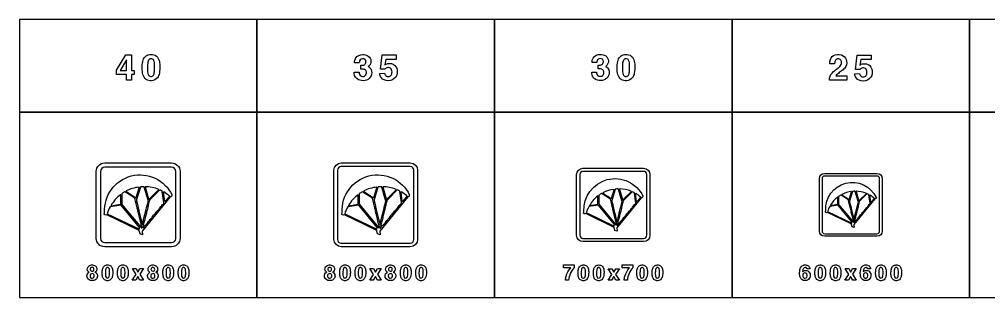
# Model space of a CAD drawing. Extents: x 0 to 18160, y 0 to 2655.
# Drawn here: x 0 to 9262, y 0 to 2655 of the extents above; entities that cross this region are included whole.
import ezdxf

# ---------------------------------------------------------------- set-up
doc = ezdxf.new("R2010")
doc.units = 0
doc.header["$MEASUREMENT"] = 0

msp = doc.modelspace()

# ---------------------------------------------------------------- linework, layer by layer
for points in [[(0, 1770), (2270, 1770), (2270, 2655), (0, 2655)], [(2270, 1770), (4540, 1770), (4540, 2655), (2270, 2655)], [(4540, 1770), (6810, 1770), (6810, 2655), (4540, 2655)], [(6810, 1770), (9080, 1770), (9080, 2655), (6810, 2655)], [(9080, 1770), (11350, 1770), (11350, 2655), (9080, 2655)], [(927.496, 2171.35), (1017.9, 2317.79), (1070.98, 2317.79), (1070.98, 2166.57), (1097.95, 2166.57), (1097.95, 2128.53), (1070.98, 2128.53), (1070.98, 2076.28), (1023.46, 2076.28), (1023.46, 2128.53), (927.496, 2128.53)], [(1023.46, 2269.13), (963.474, 2166.57), (1023.46, 2166.57)], [(0, 0), (2270, 0), (2270, 1770), (0, 1770)], [(2270, 0), (4540, 0), (4540, 1770), (2270, 1770)], [(4540, 0), (6810, 0), (6810, 1770), (4540, 1770)], [(6810, 0), (9080, 0), (9080, 1770), (6810, 1770)], [(9080, 0), (11350, 0), (11350, 1770), (9080, 1770)], [(1115.2, 221.769), (1080.08, 276.319), (1114.84, 276.319), (1133.11, 242.267), (1151.83, 276.319), (1185.98, 276.319), (1150.44, 222.29), (1186.95, 166.272), (1152.4, 166.272), (1132.54, 202.362), (1112.14, 166.272), (1077.99, 166.272)], [(3385.19, 221.769), (3350.07, 276.319), (3384.84, 276.319), (3403.11, 242.267), (3421.83, 276.319), (3455.97, 276.319), (3420.43, 222.29), (3456.95, 166.272), (3422.4, 166.272), (3402.54, 202.362), (3382.14, 166.272), (3347.99, 166.272)], [(5662.41, 221.386), (5627.29, 275.936), (5662.06, 275.936), (5680.33, 241.884), (5699.05, 275.936), (5733.19, 275.936), (5697.65, 221.908), (5734.17, 165.889), (5699.62, 165.889), (5679.76, 201.979), (5659.35, 165.889), (5625.21, 165.889)], [(7925.79, 221.523), (7890.67, 276.072), (7925.43, 276.072), (7943.7, 242.02), (7962.42, 276.072), (7996.57, 276.072), (7961.03, 222.044), (7997.54, 166.025), (7962.99, 166.025), (7943.13, 202.115), (7922.73, 166.025), (7888.58, 166.025)]]:
    msp.add_lwpolyline(points, close=True)
for points in [[(1173.29, 2191.65, -0.0563084), (1179.33, 2254.48, -0.130301), (1201.53, 2298.28, -0.174843), (1243.35, 2319.69, -0.147552), (1296.47, 2313.05, -0.192146), (1333.28, 2269.88, -0.0833996), (1342.52, 2212.85, -0.0545507), (1337.51, 2142.08, -0.116773), (1318.43, 2098, -0.221099), (1263.57, 2070.32, -0.162564), (1212.11, 2082.84, -0.174743), (1180.84, 2128.26, -0.0640867), (1173.37, 2186.95)], [(3199.84, 2150.87), (3246.2, 2150.87, 0.0411845), (3248.26, 2135.66, 0.335066), (3278.75, 2110.39, 0.276505), (3310.74, 2124.92, 0.158203), (3316.31, 2145.65, 0.0878221), (3313.34, 2161.57, 0.217575), (3294.82, 2178.43, 0.0882727), (3273.57, 2181.56), (3262.75, 2181.56), (3262.75, 2216.82, 0.0282129), (3282.34, 2217.42, 0.50028), (3309.32, 2262.91, 0.235001), (3290.79, 2277.96, 0.165496), (3265.12, 2275.67, 0.220849), (3250.9, 2259.12, 0.055705), (3248.02, 2240.92), (3203.2, 2240.92, -0.0488003), (3204.97, 2263.51, -0.30773), (3262.59, 2318.01, -0.146685), (3322.07, 2312.08, -0.469869), (3348.61, 2219.31, -0.0891152), (3336.57, 2207.54), (3332.3, 2204.54, -0.0245333), (3343.48, 2198.14, -0.202429), (3365.75, 2161.45, -0.422325), (3303.08, 2072, -0.154301), (3238.98, 2079.19, -0.287878), (3199.96, 2139.89, -0.0143877)], [(3442.43, 2139.57), (3489.39, 2141.35, 0.0452719), (3495.79, 2125.12, 0.0567733), (3500.53, 2118.25, 0.070207), (3504.95, 2114.77, 0.264984), (3540.97, 2112.87, 0.20748), (3558.38, 2135.98, 0.147389), (3557.24, 2174.01, 0.308532), (3527.86, 2195.42, 0.215743), (3498.08, 2185.19, 0.028781), (3492.71, 2178.95), (3450.09, 2180.96), (3467.91, 2315.64), (3601.95, 2315.64), (3601.95, 2273.77), (3501.51, 2273.77), (3492.55, 2221.76, -0.0211252), (3505.46, 2229.3, -0.121371), (3538.8, 2235.15, -0.244671), (3598.59, 2203.2, -0.173069), (3610.16, 2144.07, -0.256779), (3564.98, 2078.08, -0.199585), (3485.44, 2077.01, -0.245625), (3445.16, 2125.91, -0.0170062)], [(5469.08, 2152.29), (5515.45, 2152.29, 0.0411845), (5517.5, 2137.08, 0.335066), (5547.99, 2111.8, 0.276505), (5579.98, 2126.34, 0.158203), (5585.55, 2147.07, 0.0878221), (5582.59, 2162.99, 0.217575), (5564.07, 2179.85, 0.0882727), (5542.82, 2182.97), (5532, 2182.97), (5532, 2218.24, 0.0282129), (5551.59, 2218.83, 0.50028), (5578.56, 2264.33, 0.235001), (5560.04, 2279.38, 0.165496), (5534.37, 2277.09, 0.220849), (5520.15, 2260.54, 0.055705), (5517.27, 2242.33), (5472.44, 2242.33, -0.0488003), (5474.22, 2264.92, -0.30773), (5531.84, 2319.43, -0.146685), (5591.32, 2313.5, -0.469869), (5617.86, 2220.73, -0.0891152), (5605.81, 2208.96), (5601.55, 2205.96, -0.0245333), (5612.72, 2199.56, -0.202429), (5635, 2162.87, -0.422325), (5572.32, 2073.41, -0.154301), (5508.22, 2080.6, -0.287878), (5469.2, 2141.31, -0.0143877)], [(5711.68, 2191.65, -0.0563084), (5717.72, 2254.48, -0.130301), (5739.91, 2298.28, -0.174843), (5781.74, 2319.69, -0.147552), (5834.86, 2313.05, -0.192146), (5871.67, 2269.88, -0.0833996), (5880.91, 2212.85, -0.0545507), (5875.89, 2142.08, -0.116773), (5856.82, 2098, -0.221099), (5801.96, 2070.32, -0.162564), (5750.5, 2082.84, -0.174743), (5719.22, 2128.26, -0.0640867), (5711.76, 2186.95)], [(7741.06, 2074.79, -0.0640343), (7742.32, 2095.72, -0.161687), (7778.14, 2156.27, -0.0283718), (7819.97, 2188.65, 0.0545111), (7840.86, 2206.58, 0.192461), (7855.83, 2246.12, 0.234238), (7842.24, 2272.5, 0.196223), (7816.93, 2277.28, 0.252425), (7795.01, 2260.1, 0.0856617), (7790.86, 2243.08, 0.0202329), (7790.15, 2231.39), (7743.51, 2231.39, -0.0983795), (7749.55, 2272.7, -0.245047), (7795.72, 2315.83, -0.207102), (7872.69, 2307.49, -0.233443), (7905.15, 2255.16, -0.20961), (7886.99, 2190.98, -0.0785124), (7853.06, 2159.51, 0.0107372), (7817.24, 2133.72, 0.0665092), (7801.37, 2117.68), (7905.86, 2117.68), (7905.86, 2074.79)], [(1224.67, 2161.12, 0.0124589), (1225.19, 2154.8, 0.0668192), (1230.8, 2129.4, 0.615362), (1281.7, 2123.79, 0.0726881), (1287.15, 2136.83, 0.0588562), (1291.85, 2174.11, 0.0389037), (1290.23, 2241.09, 0.084671), (1283.64, 2264.43, 0.156013), (1272.18, 2276.6, 0.143208), (1256.47, 2279.56, 0.172584), (1240.71, 2273.36, 0.132565), (1230.76, 2257.8, 0.0498315), (1226.21, 2236.08, 0.0368731)], [(5763.06, 2161.12, 0.0124589), (5763.57, 2154.8, 0.0668192), (5769.18, 2129.4, 0.615362), (5820.09, 2123.79, 0.0726881), (5825.54, 2136.83, 0.0588562), (5830.24, 2174.11, 0.0389037), (5828.62, 2241.09, 0.084671), (5822.02, 2264.43, 0.156013), (5810.57, 2276.6, 0.143208), (5794.85, 2279.56, 0.172584), (5779.09, 2273.36, 0.132565), (5769.14, 2257.8, 0.0498315), (5764.6, 2236.08, 0.0368731)], [(7981.21, 2136.73), (8028.17, 2138.5, 0.0452719), (8034.56, 2122.27, 0.0567733), (8039.3, 2115.4, 0.070207), (8043.73, 2111.92, 0.264984), (8079.74, 2110.03, 0.20748), (8097.16, 2133.13, 0.147389), (8096.02, 2171.17, 0.308532), (8066.63, 2192.57, 0.215743), (8036.85, 2182.34, 0.028781), (8031.48, 2176.1), (7988.87, 2178.12), (8006.68, 2312.79), (8140.72, 2312.79), (8140.72, 2270.93), (8040.29, 2270.93), (8031.33, 2218.92, -0.0211252), (8044.24, 2226.46, -0.121371), (8077.57, 2232.3, -0.244671), (8137.37, 2200.35, -0.173069), (8148.94, 2141.23, -0.256779), (8103.76, 2075.23, -0.199585), (8024.22, 2074.17, -0.245625), (7983.93, 2123.06, -0.0170062)], [(814.998, 484.997, -0.414213), (734.998, 564.997), (734.998, 1205, -0.414213), (814.998, 1285), (1455, 1285, -0.414213), (1535, 1205), (1535, 564.997, -0.414213), (1455, 484.997)], [(814.998, 524.997), (1455, 524.997, 0.414213), (1495, 564.997), (1495, 1205, 0.414213), (1455, 1245), (814.998, 1245, 0.414213), (774.998, 1205), (774.998, 564.997, 0.414213)], [(3075, 484.998, -0.414213), (3005, 554.998), (3005, 1215, -0.414213), (3075, 1285), (3735, 1285, -0.414213), (3805, 1215), (3805, 554.998, -0.414213), (3735, 484.998)], [(3075, 519.997), (3735, 519.997, 0.414213), (3770, 554.997), (3770, 1215, 0.414213), (3735, 1250), (3075, 1250, 0.414213), (3040, 1215), (3040, 554.997, 0.414213)], [(5385, 534.997, -0.414213), (5325, 594.997), (5325, 1175, -0.414213), (5385, 1235), (5965, 1235, -0.414213), (6025, 1175), (6025, 594.997, -0.414213), (5965, 534.997)], [(5385, 564.997), (5965, 564.997, 0.414213), (5995, 594.997), (5995, 1175, 0.414213), (5965, 1205), (5385, 1205, 0.414213), (5355, 1175), (5355, 594.997, 0.414213)], [(1459.38, 978.073, -0.128562), (1451.03, 964.762, -0.145943), (1447.88, 963.11, 0.01627), (1446.5, 962.703, -0.0336011), (1443.91, 962.313, 0.0880838), (1442.37, 961.881, 0.073466), (1441.5, 961.132), (1441.09, 960.646), (1172.73, 634.259), (1177.6, 598.673), (1152.58, 606.956), (1144.39, 636.482, 0.20539), (1138.86, 643.361), (835.797, 789.668, -0.367536), (815.949, 788.741, -0.0221931), (813.307, 790.741, -0.128604), (812.179, 792.388, -0.0569483), (810.669, 798.309, -0.191835), (811.53, 801.912, 0.168325), (814.834, 810.364), (814.694, 812.868), (814.664, 813.379, -0.822208)], [(3729.38, 978.073, -0.128562), (3721.03, 964.762, -0.145943), (3717.88, 963.11, 0.01627), (3716.5, 962.703, -0.0336011), (3713.91, 962.313, 0.0880838), (3712.37, 961.881, 0.073466), (3711.5, 961.132), (3711.09, 960.646), (3442.73, 634.259), (3447.6, 598.673), (3422.58, 606.956), (3414.39, 636.482, 0.20539), (3408.86, 643.361), (3105.8, 789.668, -0.367536), (3085.95, 788.741, -0.0221931), (3083.31, 790.741, -0.128604), (3082.18, 792.388, -0.0569483), (3080.67, 798.309, -0.191835), (3081.53, 801.912, 0.168325), (3084.83, 810.364), (3084.69, 812.868), (3084.66, 813.379, -0.822208)], [(5958.83, 966.483, -0.128562), (5951.53, 954.836, -0.145943), (5948.77, 953.391, 0.01627), (5947.56, 953.034, -0.0336011), (5945.3, 952.693, 0.0880838), (5943.95, 952.314, 0.073466), (5943.19, 951.659), (5942.83, 951.235), (5708.01, 665.645), (5712.27, 634.508), (5690.38, 641.755), (5683.22, 667.591, 0.20539), (5678.38, 673.61), (5413.2, 801.628, -0.367536), (5395.83, 800.817, -0.0221931), (5393.52, 802.567, -0.128604), (5392.53, 804.009, -0.0569483), (5391.21, 809.189, -0.191835), (5391.96, 812.342, 0.168325), (5394.85, 819.738), (5394.72, 822.152, -0.822208)], [(7695, 584.997, -0.414213), (7645, 634.997), (7645, 1135, -0.414213), (7695, 1185), (8195, 1185, -0.414213), (8245, 1135), (8245, 634.997, -0.414213), (8195, 584.997)], [(7695, 609.997), (8195, 609.997, 0.414213), (8220, 634.997), (8220, 1135, 0.414213), (8195, 1160), (7695, 1160, 0.414213), (7670, 1135), (7670, 634.997, 0.414213)], [(1115.78, 954.493), (1144.16, 1049.11), (1145.57, 1053.5, 0.100231), (1021.24, 1017.38, 0.344319), (1020.31, 1015.24, 0.120248), (1021.72, 1012.64, 0.019715), (1022.17, 1012.1), (1113.45, 952.845), (1114.96, 951.889)], [(1189.34, 1058.41, 0.0219678), (1157.83, 1056.95, 0.0923717), (1157.16, 1056.07), (1156.27, 1053.54), (1119.33, 932.844, 0.131935), (1119.93, 923.058), (1128.62, 888.898, -0.0317812), (1133.89, 862.307, 0.0109069), (1142.87, 826.675), (1158.34, 764.679, 0.00773469), (1169.9, 718.808), (1174.08, 700.338, 0.0516317), (1174.96, 699.133, 0.120979), (1175.69, 698.584, 0.255034), (1176.51, 698.68, 0.0779395), (1177.07, 699.227, 0.0192111), (1178.47, 701.576), (1187.13, 744.106), (1199.51, 792.721), (1211.81, 840.961, -0.00469593), (1229.44, 910.362, 0.126132), (1230.14, 929.411), (1229.87, 930.497), (1192.05, 1054.33, 0.0395848), (1190.94, 1056.76, 0.120958)], [(1178.53, 662.582, 0.919228), (1181.03, 661.869, -0.0409143), (1184.72, 667.684), (1200.53, 686.478, 0.035679), (1219.08, 707.643, 0.0400636), (1233.9, 726.993, -0.0297457), (1250.2, 745.452, -0.0121214), (1269.79, 768.269, 0.00637927), (1283.03, 785.827, 0.0109498), (1315.76, 824.519, 0.015841), (1334.24, 846.271, -0.0470905), (1345.5, 860.124, -0.0291722), (1376.61, 896.384, 0.189403), (1380.41, 904.775, 0.0151348), (1380.28, 908.085), (1365.88, 1013.46, 0.011483), (1365.18, 1015.44, 0.12856), (1363.15, 1018.1, 0.00630626), (1342.25, 1026.92, 0.190535), (1338.17, 1025.04), (1337.76, 1024.56), (1246.02, 933.764, 0.122035), (1242.41, 927.702, 0.0173566), (1237.58, 908.967, 0.0352716), (1229.98, 872.894, -0.00638199), (1215.8, 817.334, -0.00809104), (1204.39, 772.574, -0.00868302), (1192.38, 724.652, 0.0165909), (1181.3, 676.346, -0.010664)], [(1330.96, 1033.01, 0.0881961), (1201.69, 1058.29, 0.101086), (1201.59, 1057.69, 0.0787783), (1202.04, 1055.74), (1234.36, 942.87, 0.0530675), (1234.9, 941.761, 0.161305), (1236.24, 940.741, 0.23767), (1241.34, 941.392, 0.0410649), (1244.06, 943.646), (1329.05, 1027.17, 0.10684), (1331.3, 1030.72, 0.175744), (1331.37, 1032.35, 0.0826324)], [(3385.78, 954.493), (3414.16, 1049.11), (3415.57, 1053.5, 0.100231), (3291.24, 1017.38, 0.344319), (3290.31, 1015.24, 0.120248), (3291.72, 1012.64, 0.019715), (3292.17, 1012.1), (3383.45, 952.845), (3384.96, 951.889)], [(3459.34, 1058.41, 0.0219678), (3427.83, 1056.95, 0.0923717), (3427.16, 1056.07), (3426.27, 1053.54), (3389.33, 932.844, 0.131935), (3389.93, 923.058), (3398.62, 888.898, -0.0317812), (3403.89, 862.307, 0.0109069), (3412.87, 826.675), (3428.34, 764.679, 0.00773469), (3439.9, 718.808), (3444.08, 700.338, 0.0516317), (3444.96, 699.133, 0.120979), (3445.69, 698.584, 0.255034), (3446.51, 698.68, 0.0779395), (3447.07, 699.227, 0.0192111), (3448.47, 701.576), (3457.13, 744.106), (3469.51, 792.721), (3481.81, 840.961, -0.00469593), (3499.44, 910.362, 0.126132), (3500.14, 929.411), (3499.87, 930.497), (3462.05, 1054.33, 0.0395848), (3460.94, 1056.76, 0.120958)], [(3448.53, 662.582, 0.919228), (3451.03, 661.869, -0.0409143), (3454.72, 667.684), (3470.53, 686.478, 0.035679), (3489.08, 707.643, 0.0400636), (3503.9, 726.993, -0.0297457), (3520.2, 745.452, -0.0121214), (3539.79, 768.269, 0.00637927), (3553.03, 785.827, 0.0109498), (3585.76, 824.519, 0.015841), (3604.24, 846.271, -0.0470905), (3615.5, 860.124, -0.0291722), (3646.61, 896.384, 0.189403), (3650.41, 904.775, 0.0151348), (3650.28, 908.085), (3635.88, 1013.46, 0.011483), (3635.18, 1015.44, 0.12856), (3633.15, 1018.1, 0.00630626), (3612.25, 1026.92, 0.190535), (3608.16, 1025.04), (3607.76, 1024.56), (3516.01, 933.764, 0.122035), (3512.41, 927.702, 0.0173566), (3507.58, 908.967, 0.0352716), (3499.98, 872.894, -0.00638199), (3485.8, 817.334, -0.00809104), (3474.39, 772.574, -0.00868302), (3462.38, 724.652, 0.0165909), (3451.3, 676.346, -0.010664)], [(3600.96, 1033.01, 0.0881961), (3471.69, 1058.29, 0.101086), (3471.59, 1057.69, 0.0787783), (3472.04, 1055.74), (3504.36, 942.87, 0.0530675), (3504.9, 941.761, 0.161305), (3506.24, 940.741, 0.23767), (3511.34, 941.392, 0.0410649), (3514.06, 943.646), (3599.05, 1027.17, 0.10684), (3601.3, 1030.72, 0.175744), (3601.37, 1032.35, 0.0826324)], [(5658.18, 945.85), (5683.02, 1028.64), (5684.25, 1032.49, 0.100231), (5575.46, 1000.88, 0.344319), (5574.64, 999.002, 0.120248), (5575.88, 996.725, 0.019715), (5576.27, 996.254), (5656.14, 944.408), (5657.47, 943.572)], [(5722.55, 1036.77, 0.0219678), (5694.98, 1035.5, 0.0923717), (5694.39, 1034.73), (5693.61, 1032.51), (5661.28, 926.908, 0.131935), (5661.81, 918.345), (5669.42, 888.455, -0.0317812), (5674.03, 865.187, 0.0109069), (5681.89, 834.01), (5695.43, 779.763, 0.00773469), (5705.54, 739.626), (5709.19, 723.465, 0.0516317), (5709.96, 722.411, 0.120979), (5710.6, 721.93, 0.255034), (5711.32, 722.014, 0.0779395), (5711.81, 722.492, 0.0192111), (5713.04, 724.548), (5720.62, 761.762), (5731.44, 804.3), (5742.21, 846.51, -0.00469593), (5757.64, 907.236, 0.126132), (5758.25, 923.904), (5758.01, 924.854), (5724.92, 1033.2, 0.0395848), (5723.95, 1035.33, 0.120958)], [(5846.47, 1014.55, 0.0881961), (5733.35, 1036.67, 0.101086), (5733.26, 1036.15, 0.0787783), (5733.66, 1034.44), (5761.94, 935.68, 0.0530675), (5762.41, 934.71, 0.161305), (5763.58, 933.817, 0.23767), (5768.05, 934.387, 0.0410649), (5770.43, 936.359), (5844.79, 1009.45, 0.10684), (5846.76, 1012.55, 0.175744), (5846.82, 1013.98, 0.0826324)], [(8188.28, 954.842, -0.128562), (8182.02, 944.859, -0.145943), (8179.66, 943.62, 0.01627), (8178.62, 943.315, -0.0336011), (8176.68, 943.022, 0.0880838), (8175.53, 942.698, 0.073466), (8174.72, 941.954), (7973.3, 696.982), (7976.95, 670.292), (7958.18, 676.504), (7952.05, 698.649, 0.20539), (7947.89, 703.808), (7720.6, 813.538, -0.367536), (7705.71, 812.843, -0.0221931), (7703.73, 814.343, -0.128604), (7702.88, 815.579, -0.0569483), (7701.75, 820.019, -0.191835), (7702.4, 822.721, 0.168325), (7704.87, 829.06), (7704.76, 831.13, -0.822208)], [(967.979, 892.253), (967.983, 895.643), (968.025, 977.895), (968.025, 978.936, 0.0623783), (967.814, 981.332, 0.0956441), (967.555, 981.909, 0.275942), (966.995, 982.159, 0.102992), (875.954, 879.351, 0.118876), (875.574, 877.774, 0.32577), (876.245, 876.934, 0.0752726), (877.033, 876.844), (964.785, 891.807)], [(1165.6, 666.208, 0.527308), (1170.15, 670.349, 0.11827), (1168.56, 683.159, -0.0375451), (1162.7, 705.499), (1145.25, 775.545, 0.00975468), (1137.14, 807.715, -0.0346911), (1130.19, 841.915, -0.00456903), (1123.58, 868.524), (1110.72, 920.322, 0.00526952), (1103.77, 947.889), (1012.61, 1006.74), (1009.83, 1008.5, 0.179489), (1007.33, 1008.94, 0.0463759), (978.247, 990.068), (978.085, 989.651, 0.0124854), (977.801, 961.098), (977.81, 903.178, 0.0687168), (978.06, 892.507, 0.0520173), (979.858, 888.097), (1162.93, 668.469, -0.00750813)], [(1378.17, 1008.9, -0.0919184), (1378.87, 1010.25, -0.0721386), (1379.54, 1010.83, -0.123062), (1380.19, 1011, -0.0495568), (1430.57, 972.023, -0.061712), (1431.5, 967.551, -0.157806), (1430.03, 963), (1390.5, 917.038, -0.104555), (1389.78, 916.944, -0.287508), (1389.03, 917.576, -0.0227066), (1388.38, 919.824)], [(3237.98, 892.253), (3237.98, 895.643), (3238.03, 977.895), (3238.03, 978.936, 0.0623783), (3237.81, 981.332, 0.0956441), (3237.55, 981.909, 0.275942), (3237, 982.159, 0.102992), (3145.95, 879.351, 0.118876), (3145.57, 877.774, 0.32577), (3146.24, 876.934, 0.0752726), (3147.03, 876.844), (3234.79, 891.807)], [(3435.6, 666.208, 0.527308), (3440.15, 670.349, 0.11827), (3438.56, 683.159, -0.0375451), (3432.7, 705.499), (3415.25, 775.545, 0.00975468), (3407.14, 807.715, -0.0346911), (3400.19, 841.915, -0.00456903), (3393.58, 868.524), (3380.72, 920.322, 0.00526952), (3373.77, 947.889), (3282.61, 1006.74), (3279.83, 1008.5, 0.179489), (3277.33, 1008.94, 0.0463759), (3248.25, 990.068), (3248.09, 989.651, 0.0124854), (3247.8, 961.098), (3247.81, 903.178, 0.0687168), (3248.06, 892.507, 0.0520173), (3249.86, 888.097), (3432.93, 668.469, -0.00750813)], [(3648.17, 1008.9, -0.0919184), (3648.87, 1010.25, -0.0721386), (3649.54, 1010.83, -0.123062), (3650.19, 1011, -0.0495568), (3700.57, 972.023, -0.061712), (3701.5, 967.551, -0.157806), (3700.03, 963), (3660.5, 917.038, -0.104555), (3659.78, 916.944, -0.287508), (3659.03, 917.576, -0.0227066), (3658.38, 919.824)], [(5528.86, 891.39), (5528.86, 894.357), (5528.9, 966.327), (5528.9, 967.238, 0.0623783), (5528.71, 969.335, 0.0956441), (5528.48, 969.839, 0.275942), (5528, 970.058, 0.102992), (5448.33, 880.101, 0.118876), (5448, 878.721, 0.32577), (5448.59, 877.986, 0.0752726), (5449.28, 877.907), (5526.06, 891.001)], [(5701.77, 693.601, 0.527308), (5705.76, 697.225, 0.11827), (5704.36, 708.434, -0.0375451), (5699.23, 727.981), (5683.97, 789.271, 0.00975468), (5676.87, 817.42, -0.0346911), (5670.79, 847.345, -0.00456903), (5665, 870.627), (5653.76, 915.951, 0.00526952), (5647.68, 940.072), (5567.91, 991.565), (5565.47, 993.107, 0.179489), (5563.29, 993.491, 0.0463759), (5537.84, 976.978), (5537.7, 976.614, 0.0124854), (5537.45, 951.63), (5537.46, 900.95, 0.0687168), (5537.68, 891.613, 0.0520173), (5539.25, 887.753), (5699.44, 695.58, -0.00750813)], [(5713.09, 690.428, 0.919228), (5715.27, 689.805, -0.0409143), (5718.51, 694.892), (5732.33, 711.337, 0.035679), (5748.57, 729.857, 0.0400636), (5761.54, 746.788, -0.0297457), (5775.8, 762.94, -0.0121214), (5792.94, 782.905, 0.00637927), (5804.53, 798.268, 0.0109498), (5833.17, 832.123, 0.015841), (5849.33, 851.156, -0.0470905), (5859.19, 863.278, -0.0291722), (5886.41, 895.005, 0.189403), (5889.73, 902.347, 0.0151348), (5889.62, 905.243), (5877.02, 997.451, 0.011483), (5876.41, 999.176, 0.12856), (5874.63, 1001.51, 0.00630626), (5856.34, 1009.22, 0.190535), (5852.77, 1007.58), (5852.41, 1007.16), (5772.14, 927.713, 0.122035), (5768.98, 922.408, 0.0173566), (5764.76, 906.015, 0.0352716), (5758.1, 874.452, -0.00638199), (5745.7, 825.836, -0.00809104), (5735.72, 786.671, -0.00868302), (5725.21, 744.739, 0.0165909), (5715.51, 702.472, -0.010664)], [(5887.77, 993.456, -0.0919184), (5888.39, 994.638, -0.0721386), (5889.2, 995.226, -0.0975326), (5889.66, 995.274, -0.0495568), (5933.62, 961.189, -0.061712), (5934.44, 957.276, -0.157806), (5933.15, 953.294), (5898.56, 913.077, -0.104555), (5897.94, 912.995, -0.287508), (5897.27, 913.548, -0.0227066), (5896.71, 915.515)], [(7819.73, 890.477), (7819.74, 893.02), (7819.77, 954.709), (7819.77, 955.489, 0.0623783), (7819.51, 957.503, 0.275942), (7819, 957.907, 0.102992), (7750.71, 880.801, 0.118876), (7750.43, 879.618, 0.32577), (7751.17, 878.951, 0.00817971), (7751.63, 878.926), (7817.34, 890.143)], [(7967.95, 720.943, 0.527308), (7971.36, 724.049, 0.11827), (7970.17, 733.657, -0.0375451), (7965.77, 750.412), (7952.68, 802.946, 0.00975468), (7946.6, 827.074, -0.0346911), (7941.39, 852.724, -0.00456903), (7936.43, 872.68), (7926.79, 911.529, 0.00526952), (7921.58, 932.204), (7853.21, 976.341), (7851.12, 977.663, 0.179489), (7849.25, 977.992, 0.0463759), (7827.37, 963.682, 0.0124854), (7827.1, 942.111), (7827.11, 898.671, 0.0687168), (7827.29, 890.668, 0.0520173), (7828.64, 887.36), (7965.95, 722.64, -0.00750813)], [(7930.58, 937.157), (7951.87, 1008.12), (7952.93, 1011.42, 0.100231), (7859.68, 984.323, 0.344319), (7858.98, 982.716, 0.120248), (7860.04, 980.764, 0.019715), (7860.37, 980.36), (7928.84, 935.921), (7929.97, 935.204)], [(7985.76, 1015.09, 0.0219678), (7962.12, 1014, 0.0923717), (7961.62, 1013.34), (7960.95, 1011.44), (7933.24, 920.92, 0.131935), (7933.7, 913.581), (7940.21, 887.961, -0.0317812), (7944.17, 868.017, 0.0109069), (7950.9, 841.294), (7962.51, 794.797, 0.00773469), (7971.17, 760.393), (7974.31, 746.541, 0.0516317), (7974.97, 745.638, 0.120979), (7975.52, 745.226, 0.255034), (7976.13, 745.297, 0.0779395), (7976.55, 745.707, 0.0192111), (7977.6, 747.47), (7984.1, 779.367), (7993.38, 815.828), (8002.61, 852.008, -0.00469593), (8015.83, 904.059, 0.126132), (8016.36, 918.346), (8016.15, 919.16), (7987.79, 1012.03, 0.0395848), (7986.96, 1013.86, 0.120958)], [(7977.65, 718.224, 0.919228), (7979.52, 717.689, -0.0409143), (7982.29, 722.05), (7994.14, 736.146, 0.035679), (8008.06, 752.02, 0.0400636), (8019.18, 766.532, -0.0297457), (8031.4, 780.377, -0.0121214), (8046.09, 797.489, 0.00637927), (8056.02, 810.658, 0.0109498), (8080.57, 839.676, 0.015841), (8094.43, 855.991, -0.0470905), (8102.87, 866.381, -0.0291722), (8126.2, 893.575, 0.189403), (8129.06, 899.868, 0.0151348), (8128.96, 902.351), (8118.16, 981.386, 0.011483), (8117.64, 982.865, 0.12856), (8116.11, 984.864, 0.00630626), (8100.44, 991.475, 0.190535), (8097.22, 989.886), (8028.26, 921.611, 0.122035), (8025.56, 917.064, 0.0173566), (8021.93, 903.013, 0.0352716), (8016.23, 875.958, -0.00638199), (8005.6, 834.288, -0.00809104), (7997.04, 800.718, -0.00868302), (7988.04, 764.776, 0.0165909), (7979.72, 728.547, -0.010664)], [(8091.97, 996.046, 0.0881961), (7994.98, 1014.78, 0.0787783), (7995.28, 1013.09), (8019.52, 928.44, 0.0530675), (8019.92, 927.608, 0.161305), (8020.93, 926.843, 0.23767), (8024.76, 927.331, 0.0410649), (8026.8, 929.022), (8090.54, 991.668, 0.10684), (8092.23, 994.33, 0.175744), (8092.28, 995.552, 0.0826324)], [(8127.37, 977.962, -0.0919184), (8127.9, 978.975, -0.0721386), (8128.6, 979.479, -0.0975326), (8129, 979.52, -0.0495568), (8166.67, 950.305, -0.061712), (8167.38, 946.951, -0.157806), (8166.27, 943.538), (8136.62, 909.066, -0.104555), (8136.09, 908.996, -0.287508), (8135.52, 909.47, -0.0227066), (8135.03, 911.155)], [(1148.69, 669.41), (972.801, 882.799), (868.746, 865.71), (867.737, 865.655), (867.415, 865.021, 0.0525163), (838.745, 800.247), (1146.23, 651.575), (1148.88, 668.767, 0.049196)], [(3418.69, 669.41), (3242.8, 882.799), (3138.75, 865.71), (3137.74, 865.655), (3137.41, 865.021, 0.0525163), (3108.75, 800.247), (3416.23, 651.575), (3418.88, 668.767, 0.049196)], [(5686.98, 696.403), (5533.08, 883.118), (5442.03, 868.165), (5441.14, 868.117), (5440.86, 867.562, 0.0525163), (5415.78, 810.885), (5684.82, 680.797), (5687.14, 695.84, 0.049196)], [(7955.27, 723.345), (7823.35, 883.387), (7745.31, 870.57), (7744.55, 870.529), (7744.31, 870.053, 0.0525163), (7722.81, 821.473), (7953.42, 709.969), (7955.41, 722.863, 0.049196)], [(667.968, 242.323, -0.0382282), (664.485, 243.627, -0.270406), (649.106, 267.703, -0.377372), (679.437, 309.622, -0.15371), (717.921, 307.513, -0.416366), (738.324, 258.058, -0.173733), (723.774, 243.674), (722.328, 242.987, -0.0479914), (731.997, 238.034, -0.173856), (743.608, 221.873, -0.440125), (712.542, 164.243, -0.184), (667.115, 168.106, -0.410286), (649.627, 226.897, -0.151435), (664.035, 240.357)], [(677.305, 267.821, 0.0587981), (678.182, 263.887, 0.18403), (685.267, 254.717, 0.217144), (702.684, 253.485, 0.192437), (710.883, 260.57, 0.157808), (712.542, 273.982, 0.166677), (707.968, 282.821, 0.173614), (695.954, 287.323, 0.2359), (681.001, 280.902, 0.184791)], [(791.138, 234.257, -0.0563084), (794.763, 271.959, -0.130301), (808.081, 298.238, -0.174843), (833.176, 311.082, -0.147552), (865.048, 307.101, -0.192146), (887.133, 281.2, -0.0833996), (892.678, 246.982, -0.0545507), (889.668, 204.518, -0.116773), (878.223, 178.073, -0.221099), (845.308, 161.461, -0.162564), (814.432, 168.973, -0.174743), (795.664, 196.224, -0.0640867), (791.185, 231.437)], [(821.967, 215.94, 0.0124589), (822.275, 212.148, 0.0668192), (825.64, 196.911, 0.615362), (856.185, 193.547, 0.0726881), (859.455, 201.366, 0.0588562), (862.275, 223.736, 0.0389037), (861.304, 263.926, 0.084671), (857.346, 277.93, 0.156013), (850.474, 285.229, 0.143208), (841.043, 287.006, 0.172584), (831.588, 283.286, 0.132565), (825.616, 273.949, 0.0498315), (822.891, 260.916, 0.0368731)], [(937.884, 234.248, -0.0563084), (941.51, 271.95, -0.130301), (954.827, 298.229, -0.174843), (979.922, 311.073, -0.147552), (1011.79, 307.092, -0.192146), (1033.88, 281.192, -0.0833996), (1039.42, 246.974, -0.0545507), (1036.41, 204.509, -0.116773), (1024.97, 178.064, -0.221099), (992.055, 161.452, -0.162564), (961.178, 168.964, -0.174743), (942.41, 196.215, -0.0640867), (937.931, 231.428)], [(968.713, 215.931, 0.0124589), (969.021, 212.139, 0.0668192), (972.386, 196.902, 0.615362), (1002.93, 193.538, 0.0726881), (1006.2, 201.357, 0.0588562), (1009.02, 223.727, 0.0389037), (1008.05, 263.917, 0.084671), (1004.09, 277.921, 0.156013), (997.22, 285.22, 0.143208), (987.789, 286.997, 0.172584), (978.334, 283.277, 0.132565), (972.363, 273.94, 0.0498315), (969.637, 260.907, 0.0368731)], [(1248.01, 242.296, -0.0382282), (1244.53, 243.599, -0.270406), (1229.15, 267.675, -0.377372), (1259.48, 309.594, -0.15371), (1297.96, 307.485, -0.416366), (1318.36, 258.03, -0.173733), (1303.82, 243.646), (1302.37, 242.959, -0.0479914), (1312.04, 238.007, -0.173856), (1323.65, 221.845, -0.440125), (1292.58, 164.215, -0.184), (1247.16, 168.078, -0.410286), (1229.67, 226.869, -0.151435), (1244.08, 240.329)], [(1257.35, 267.793, 0.0587981), (1258.22, 263.86, 0.18403), (1265.31, 254.689, 0.217144), (1282.73, 253.457, 0.192437), (1290.92, 260.542, 0.157808), (1292.58, 273.954, 0.166677), (1288.01, 282.793, 0.173614), (1276, 287.296, 0.2359), (1261.04, 280.874, 0.184791)], [(1371.18, 234.284, -0.0563084), (1374.8, 271.986, -0.130301), (1388.12, 298.265, -0.174843), (1413.22, 311.109, -0.147552), (1445.09, 307.128, -0.192146), (1467.17, 281.227, -0.0833996), (1472.72, 247.01, -0.0545507), (1469.71, 204.545, -0.116773), (1458.26, 178.1, -0.221099), (1425.35, 161.488, -0.162564), (1394.47, 169, -0.174743), (1375.71, 196.251, -0.0640867), (1371.23, 231.464)], [(1402.01, 215.967, 0.0124589), (1402.32, 212.175, 0.0668192), (1405.68, 196.938, 0.615362), (1436.23, 193.574, 0.0726881), (1439.5, 201.393, 0.0588562), (1442.32, 223.763, 0.0389037), (1441.34, 263.953, 0.084671), (1437.39, 277.957, 0.156013), (1430.52, 285.256, 0.143208), (1421.08, 287.033, 0.172584), (1411.63, 283.313, 0.132565), (1405.66, 273.976, 0.0498315), (1402.93, 260.943, 0.0368731)], [(1517.93, 234.312, -0.0563084), (1521.55, 272.013, -0.130301), (1534.87, 298.293, -0.174843), (1559.96, 311.136, -0.147552), (1591.84, 307.155, -0.192146), (1613.92, 281.255, -0.0833996), (1619.47, 247.037, -0.0545507), (1616.46, 204.572, -0.116773), (1605.01, 178.127, -0.221099), (1572.1, 161.516, -0.162564), (1541.22, 169.027, -0.174743), (1522.45, 196.279, -0.0640867), (1517.97, 231.492)], [(1548.75, 215.994, 0.0124589), (1549.06, 212.203, 0.0668192), (1552.43, 196.966, 0.615362), (1582.97, 193.601, 0.0726881), (1586.24, 201.421, 0.0588562), (1589.06, 223.79, 0.0389037), (1588.09, 263.98, 0.084671), (1584.13, 277.985, 0.156013), (1577.26, 285.283, 0.143208), (1567.83, 287.06, 0.172584), (1558.38, 283.34, 0.132565), (1552.4, 274.004, 0.0498315), (1549.68, 260.97, 0.0368731)], [(2937.96, 242.323, -0.0382282), (2934.48, 243.627, -0.270406), (2919.1, 267.703, -0.377372), (2949.43, 309.622, -0.15371), (2987.91, 307.513, -0.416366), (3008.32, 258.058, -0.173733), (2993.77, 243.674), (2992.32, 242.987, -0.0479914), (3001.99, 238.034, -0.173856), (3013.6, 221.873, -0.440125), (2982.54, 164.243, -0.184), (2937.11, 168.105, -0.410286), (2919.62, 226.897, -0.151435), (2934.03, 240.357)], [(2947.3, 267.821, 0.0587981), (2948.18, 263.887, 0.18403), (2955.26, 254.717, 0.217144), (2972.68, 253.485, 0.192437), (2980.88, 260.57, 0.157808), (2982.54, 273.982, 0.166677), (2977.96, 282.821, 0.173614), (2965.95, 287.323, 0.2359), (2951, 280.902, 0.184791)], [(3061.13, 234.257, -0.0563084), (3064.76, 271.959, -0.130301), (3078.07, 298.238, -0.174843), (3103.17, 311.082, -0.147552), (3135.04, 307.101, -0.192146), (3157.13, 281.201, -0.0833996), (3162.67, 246.983, -0.0545507), (3159.66, 204.518, -0.116773), (3148.22, 178.073, -0.221099), (3115.3, 161.461, -0.162564), (3084.43, 168.973, -0.174743), (3065.66, 196.224, -0.0640867), (3061.18, 231.438)], [(3091.96, 215.94, 0.0124589), (3092.27, 212.148, 0.0668192), (3095.63, 196.911, 0.615362), (3126.18, 193.547, 0.0726881), (3129.45, 201.366, 0.0588562), (3132.27, 223.736, 0.0389037), (3131.3, 263.926, 0.084671), (3127.34, 277.93, 0.156013), (3120.47, 285.229, 0.143208), (3111.04, 287.006, 0.172584), (3101.58, 283.286, 0.132565), (3095.61, 273.949, 0.0498315), (3092.89, 260.916, 0.0368731)], [(3207.88, 234.248, -0.0563084), (3211.5, 271.95, -0.130301), (3224.82, 298.23, -0.174843), (3249.92, 311.073, -0.147552), (3281.79, 307.092, -0.192146), (3303.87, 281.192, -0.0833996), (3309.42, 246.974, -0.0545507), (3306.41, 204.509, -0.116773), (3294.96, 178.064, -0.221099), (3262.05, 161.452, -0.162564), (3231.17, 168.964, -0.174743), (3212.4, 196.215, -0.0640867), (3207.93, 231.429)], [(3238.71, 215.931, 0.0124589), (3239.02, 212.139, 0.0668192), (3242.38, 196.902, 0.615362), (3272.93, 193.538, 0.0726881), (3276.2, 201.357, 0.0588562), (3279.02, 223.727, 0.0389037), (3278.04, 263.917, 0.084671), (3274.09, 277.921, 0.156013), (3267.21, 285.22, 0.143208), (3257.78, 286.997, 0.172584), (3248.33, 283.277, 0.132565), (3242.36, 273.94, 0.0498315), (3239.63, 260.907, 0.0368731)], [(3518, 242.296, -0.0382282), (3514.52, 243.599, -0.270406), (3499.14, 267.675, -0.377372), (3529.47, 309.594, -0.15371), (3567.96, 307.485, -0.416366), (3588.36, 258.03, -0.173733), (3573.81, 243.646), (3572.36, 242.959, -0.0479914), (3582.03, 238.007, -0.173856), (3593.64, 221.845, -0.440125), (3562.58, 164.215, -0.184), (3517.15, 168.078, -0.410286), (3499.66, 226.869, -0.151435), (3514.07, 240.329)], [(3527.34, 267.793, 0.0587981), (3528.22, 263.86, 0.18403), (3535.3, 254.689, 0.217144), (3552.72, 253.457, 0.192437), (3560.92, 260.542, 0.157808), (3562.58, 273.955, 0.166677), (3558, 282.793, 0.173614), (3545.99, 287.296, 0.2359), (3531.04, 280.874, 0.184791)], [(3641.17, 234.284, -0.0563084), (3644.8, 271.986, -0.130301), (3658.12, 298.265, -0.174843), (3683.21, 311.109, -0.147552), (3715.08, 307.128, -0.192146), (3737.17, 281.228, -0.0833996), (3742.71, 247.01, -0.0545507), (3739.7, 204.545, -0.116773), (3728.26, 178.1, -0.221099), (3695.34, 161.488, -0.162564), (3664.47, 169, -0.174743), (3645.7, 196.251, -0.0640867), (3641.22, 231.464)], [(3672, 215.967, 0.0124589), (3672.31, 212.175, 0.0668192), (3675.68, 196.938, 0.615362), (3706.22, 193.574, 0.0726881), (3709.49, 201.393, 0.0588562), (3712.31, 223.763, 0.0389037), (3711.34, 263.953, 0.084671), (3707.38, 277.957, 0.156013), (3700.51, 285.256, 0.143208), (3691.08, 287.033, 0.172584), (3681.62, 283.313, 0.132565), (3675.65, 273.976, 0.0498315), (3672.93, 260.943, 0.0368731)], [(3787.92, 234.312, -0.0563084), (3791.54, 272.013, -0.130301), (3804.86, 298.293, -0.174843), (3829.96, 311.136, -0.147552), (3861.83, 307.155, -0.192146), (3883.91, 281.255, -0.0833996), (3889.46, 247.037, -0.0545507), (3886.45, 204.572, -0.116773), (3875, 178.127, -0.221099), (3842.09, 161.516, -0.162564), (3811.21, 169.027, -0.174743), (3792.45, 196.279, -0.0640867), (3787.97, 231.492)], [(3818.75, 215.994, 0.0124589), (3819.06, 212.203, 0.0668192), (3822.42, 196.966, 0.615362), (3852.97, 193.601, 0.0726881), (3856.24, 201.421, 0.0588562), (3859.06, 223.79, 0.0389037), (3858.09, 263.98, 0.084671), (3854.13, 277.985, 0.156013), (3847.26, 285.283, 0.143208), (3837.82, 287.061, 0.172584), (3828.37, 283.34, 0.132565), (3822.4, 274.004, 0.0498315), (3819.67, 260.97, 0.0368731)], [(5197.97, 311.538), (5301.72, 311.538), (5301.72, 287.746, 0.17337), (5248.52, 165.709), (5218.19, 165.709, -0.0554097), (5224.99, 205.329, -0.10295), (5266.79, 281.111), (5270.2, 285.353), (5197.97, 285.353)], [(5338.35, 233.875, -0.0563084), (5341.98, 271.576, -0.130301), (5355.29, 297.856, -0.174843), (5380.39, 310.699, -0.147552), (5412.26, 306.718, -0.192146), (5434.35, 280.818, -0.0833996), (5439.89, 246.6, -0.0545507), (5436.88, 204.135, -0.116773), (5425.44, 177.69, -0.221099), (5392.52, 161.079, -0.162564), (5361.65, 168.59, -0.174743), (5342.88, 195.842, -0.0640867), (5338.4, 231.055)], [(5369.18, 215.557, 0.0124589), (5369.49, 211.766, 0.0668192), (5372.85, 196.529, 0.615362), (5403.4, 193.164, 0.0726881), (5406.67, 200.984, 0.0588562), (5409.49, 223.353, 0.0389037), (5408.52, 263.543, 0.084671), (5404.56, 277.548, 0.156013), (5397.69, 284.846, 0.143208), (5388.26, 286.624, 0.172584), (5378.8, 282.903, 0.132565), (5372.83, 273.567, 0.0498315), (5370.1, 260.533, 0.0368731)], [(5485.1, 233.866, -0.0563084), (5488.72, 271.567, -0.130301), (5502.04, 297.847, -0.174843), (5527.14, 310.69, -0.147552), (5559.01, 306.709, -0.192146), (5581.09, 280.809, -0.0833996), (5586.64, 246.591, -0.0545507), (5583.63, 204.126, -0.116773), (5572.18, 177.681, -0.221099), (5539.27, 161.07, -0.162564), (5508.39, 168.581, -0.174743), (5489.62, 195.833, -0.0640867), (5485.14, 231.046)], [(5515.93, 215.548, 0.0124589), (5516.23, 211.757, 0.0668192), (5519.6, 196.52, 0.615362), (5550.14, 193.155, 0.0726881), (5553.41, 200.975, 0.0588562), (5556.23, 223.344, 0.0389037), (5555.26, 263.534, 0.084671), (5551.31, 277.539, 0.156013), (5544.43, 284.837, 0.143208), (5535, 286.615, 0.172584), (5525.55, 282.894, 0.132565), (5519.58, 273.558, 0.0498315), (5516.85, 260.524, 0.0368731)], [(5759.16, 311.51), (5862.9, 311.51), (5862.9, 287.719, 0.17337), (5809.7, 165.681), (5779.37, 165.681, -0.0554097), (5786.17, 205.302, -0.10295), (5827.97, 281.084), (5831.39, 285.325), (5759.16, 285.325)], [(5899.54, 233.902, -0.0563084), (5903.16, 271.603, -0.130301), (5916.48, 297.883, -0.174843), (5941.57, 310.726, -0.147552), (5973.45, 306.745, -0.192146), (5995.53, 280.845, -0.0833996), (6001.08, 246.627, -0.0545507), (5998.07, 204.162, -0.116773), (5986.62, 177.717, -0.221099), (5953.71, 161.106, -0.162564), (5922.83, 168.617, -0.174743), (5904.06, 195.869, -0.0640867), (5899.58, 231.082)], [(5930.36, 215.584, 0.0124589), (5930.67, 211.793, 0.0668192), (5934.04, 196.556, 0.615362), (5964.58, 193.191, 0.0726881), (5967.85, 201.011, 0.0588562), (5970.67, 223.38, 0.0389037), (5969.7, 263.57, 0.084671), (5965.74, 277.575, 0.156013), (5958.87, 284.873, 0.143208), (5949.44, 286.65, 0.172584), (5939.99, 282.93, 0.132565), (5934.01, 273.594, 0.0498315), (5931.29, 260.56, 0.0368731)], [(6046.28, 233.929, -0.0563084), (6049.91, 271.63, -0.130301), (6063.22, 297.91, -0.174843), (6088.32, 310.754, -0.147552), (6120.19, 306.773, -0.192146), (6142.28, 280.872, -0.0833996), (6147.82, 246.654, -0.0545507), (6144.81, 204.19, -0.116773), (6133.37, 177.744, -0.221099), (6100.45, 161.133, -0.162564), (6069.58, 168.645, -0.174743), (6050.81, 195.896, -0.0640867), (6046.33, 231.109)], [(6077.11, 215.612, 0.0124589), (6077.42, 211.82, 0.0668192), (6080.78, 196.583, 0.615362), (6111.33, 193.218, 0.0726881), (6114.6, 201.038, 0.0588562), (6117.42, 223.408, 0.0389037), (6116.45, 263.597, 0.084671), (6112.49, 277.602, 0.156013), (6105.62, 284.901, 0.143208), (6096.19, 286.678, 0.172584), (6086.73, 282.957, 0.132565), (6080.76, 273.621, 0.0498315), (6078.04, 260.588, 0.0368731)], [(7553.86, 273.902), (7525.61, 273.902, 0.0333099), (7523.62, 279.233, 0.308433), (7507.89, 287.93, 0.256298), (7491.16, 277.717, 0.0718547), (7486.8, 266.674, 0.0422837), (7483.79, 247.859, -0.0343264), (7495.07, 255.821, -0.198215), (7524.83, 258.546, -0.294049), (7555.09, 226.603, -0.195966), (7547.53, 181.769, -0.251599), (7509.24, 161.911, -0.162734), (7477.67, 171.224, -0.142524), (7461.25, 194.636, -0.0867955), (7455.85, 229.162, -0.0561633), (7459.19, 267.835, -0.143087), (7476.02, 299.778, -0.165016), (7500.4, 311.366, -0.137094), (7531.63, 307.598, -0.238813), (7552.18, 282.1, -0.0169871)], [(7601.73, 234.02, -0.0563084), (7605.35, 271.722, -0.130301), (7618.67, 298.001, -0.174843), (7643.77, 310.845, -0.147552), (7675.64, 306.864, -0.192146), (7697.72, 280.963, -0.0833996), (7703.27, 246.745, -0.0545507), (7700.26, 204.281, -0.116773), (7688.81, 177.835, -0.221099), (7655.9, 161.224, -0.162564), (7625.02, 168.736, -0.174743), (7606.25, 195.987, -0.0640867), (7601.78, 231.2)], [(7632.56, 215.703, 0.0124589), (7632.86, 211.911, 0.0668192), (7636.23, 196.674, 0.615362), (7666.78, 193.309, 0.0726881), (7670.05, 201.129, 0.0588562), (7672.86, 223.499, 0.0389037), (7671.89, 263.688, 0.084671), (7667.94, 277.693, 0.156013), (7661.06, 284.992, 0.143208), (7651.63, 286.769, 0.172584), (7642.18, 283.049, 0.132565), (7636.21, 273.712, 0.0498315), (7633.48, 260.679, 0.0368731)], [(7748.47, 234.02, -0.0563084), (7752.1, 271.722, -0.130301), (7765.42, 298.001, -0.174843), (7790.51, 310.845, -0.147552), (7822.38, 306.864, -0.192146), (7844.47, 280.963, -0.0833996), (7850.01, 246.745, -0.0545507), (7847, 204.281, -0.116773), (7835.56, 177.835, -0.221099), (7802.64, 161.224, -0.162564), (7771.77, 168.736, -0.174743), (7753, 195.987, -0.0640867), (7748.52, 231.2)], [(7779.3, 215.703, 0.0124589), (7779.61, 211.911, 0.0668192), (7782.98, 196.674, 0.615362), (7813.52, 193.309, 0.0726881), (7816.79, 201.129, 0.0588562), (7819.61, 223.499, 0.0389037), (7818.64, 263.688, 0.084671), (7814.68, 277.693, 0.156013), (7807.81, 284.992, 0.143208), (7798.38, 286.769, 0.172584), (7788.92, 283.049, 0.132565), (7782.95, 273.712, 0.0498315), (7780.23, 260.679, 0.0368731)], [(8133.77, 273.892), (8105.52, 273.892, 0.0333099), (8103.53, 279.224, 0.308433), (8087.8, 287.921, 0.256298), (8071.07, 277.707, 0.0718547), (8066.71, 266.665, 0.0422837), (8063.7, 247.849, -0.0343264), (8074.98, 255.812, -0.198215), (8104.74, 258.537, -0.294049), (8135, 226.593, -0.195966), (8127.44, 181.759, -0.251599), (8089.15, 161.902, -0.162734), (8057.58, 171.214, -0.142524), (8041.16, 194.627, -0.0867955), (8035.76, 229.153, -0.0561633), (8039.1, 267.826, -0.143087), (8055.93, 299.769, -0.165016), (8080.31, 311.357, -0.137094), (8111.54, 307.589, -0.238813), (8132.09, 282.091, -0.0169871)], [(8181.64, 234.038, -0.0563084), (8185.26, 271.739, -0.130301), (8198.58, 298.019, -0.174843), (8223.68, 310.863, -0.147552), (8255.55, 306.882, -0.192146), (8277.63, 280.981, -0.0833996), (8283.18, 246.763, -0.0545507), (8280.17, 204.299, -0.116773), (8268.72, 177.853, -0.221099), (8235.81, 161.242, -0.162564), (8204.93, 168.754, -0.174743), (8186.16, 196.005, -0.0640867), (8181.69, 231.218)], [(8212.47, 215.72, 0.0124589), (8212.78, 211.929, 0.0668192), (8216.14, 196.692, 0.615362), (8246.69, 193.327, 0.0726881), (8249.96, 201.147, 0.0588562), (8252.78, 223.517, 0.0389037), (8251.8, 263.706, 0.084671), (8247.85, 277.711, 0.156013), (8240.97, 285.01, 0.143208), (8231.54, 286.787, 0.172584), (8222.09, 283.066, 0.132565), (8216.12, 273.73, 0.0498315), (8213.39, 260.697, 0.0368731)], [(8328.38, 234.065, -0.0563084), (8332.01, 271.767, -0.130301), (8345.33, 298.046, -0.174843), (8370.42, 310.89, -0.147552), (8402.29, 306.909, -0.192146), (8424.38, 281.008, -0.0833996), (8429.92, 246.79, -0.0545507), (8426.92, 204.326, -0.116773), (8415.47, 177.881, -0.221099), (8382.55, 161.269, -0.162564), (8351.68, 168.781, -0.174743), (8332.91, 196.032, -0.0640867), (8328.43, 231.245)], [(8359.21, 215.748, 0.0124589), (8359.52, 211.956, 0.0668192), (8362.89, 196.719, 0.615362), (8393.43, 193.354, 0.0726881), (8396.7, 201.174, 0.0588562), (8399.52, 223.544, 0.0389037), (8398.55, 263.734, 0.084671), (8394.59, 277.738, 0.156013), (8387.72, 285.037, 0.143208), (8378.29, 286.814, 0.172584), (8368.84, 283.094, 0.132565), (8362.86, 273.757, 0.0498315), (8360.14, 260.724, 0.0368731)], [(674.84, 207.087, 0.0490068), (675.765, 200.38, 0.121824), (679.864, 191.992, 0.229649), (696.878, 185.641, 0.256774), (712.873, 195.57, 0.178638), (714.674, 215.12, 0.196143), (706.475, 226.186, 0.197496), (689.082, 228.271, 0.222887), (677.163, 219.006, 0.124888)], [(1254.88, 207.059, 0.0490068), (1255.81, 200.353, 0.121824), (1259.91, 191.964, 0.229649), (1276.92, 185.613, 0.256774), (1292.91, 195.542, 0.178638), (1294.72, 215.092, 0.196143), (1286.52, 226.158, 0.197496), (1269.12, 228.244, 0.222887), (1257.2, 218.978, 0.124888)], [(2944.83, 207.087, 0.0490068), (2945.76, 200.38, 0.121824), (2949.86, 191.992, 0.229649), (2966.87, 185.641, 0.256774), (2982.87, 195.57, 0.178638), (2984.67, 215.12, 0.196143), (2976.47, 226.186, 0.197496), (2959.08, 228.271, 0.222887), (2947.16, 219.006, 0.124888)], [(3524.88, 207.059, 0.0490068), (3525.8, 200.353, 0.121824), (3529.9, 191.964, 0.229649), (3546.91, 185.613, 0.256774), (3562.91, 195.542, 0.178638), (3564.71, 215.092, 0.196143), (3556.51, 226.158, 0.197496), (3539.12, 228.244, 0.222887), (3527.2, 218.978, 0.124888)], [(7485.38, 212.101, 0.0641861), (7486.63, 201.84, 0.139351), (7492.27, 191.745, 0.240104), (7510.16, 186.129, 0.267924), (7524.24, 196.248, 0.140614), (7527.13, 216.603, 0.112774), (7523.2, 227.693, 0.271024), (7505.59, 236.271, 0.294594), (7487.58, 224.423, 0.0908659)], [(8065.29, 212.091, 0.0641861), (8066.54, 201.831, 0.139351), (8072.18, 191.736, 0.240104), (8090.07, 186.12, 0.267924), (8104.15, 196.238, 0.140614), (8107.04, 216.594, 0.112774), (8103.11, 227.684, 0.271024), (8085.5, 236.262, 0.294594), (8067.49, 224.413, 0.0908659)]]:
    msp.add_lwpolyline(points, format="xyb", close=True)

doc.saveas('drawing.dxf')
